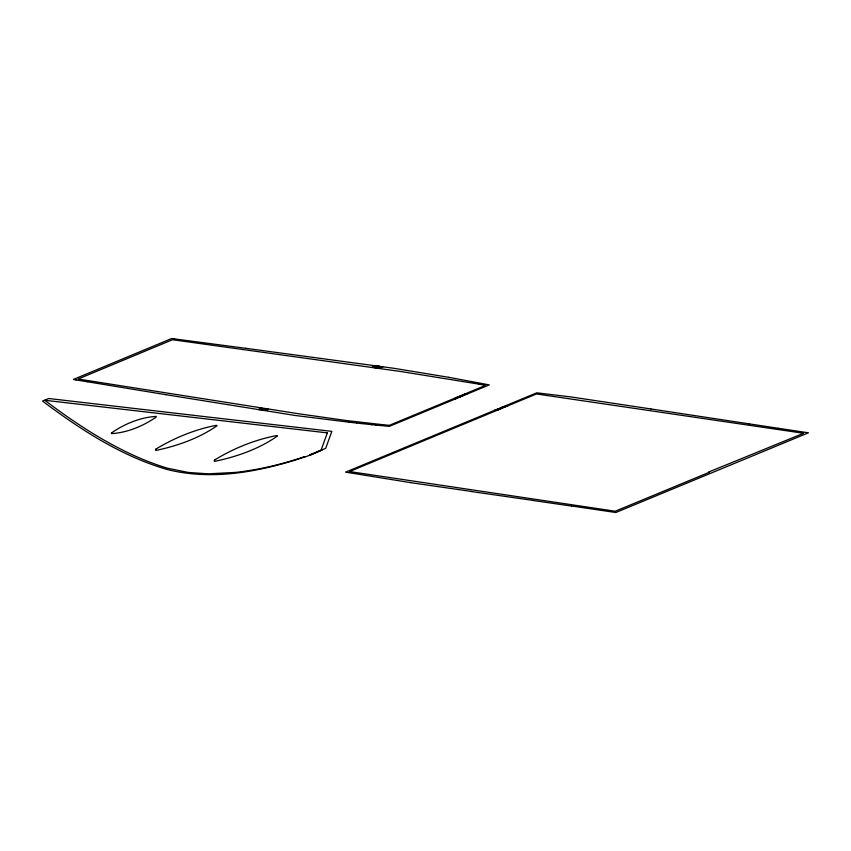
<?xml version="1.0" encoding="UTF-8"?>
<svg xmlns="http://www.w3.org/2000/svg" width="851" height="851" viewBox="0 0 851 851"><rect width="100%" height="100%" fill="white"/><g stroke="black" fill="none" stroke-linecap="round" stroke-linejoin="round"><path stroke-width="1.28" d="M378.78 368.217L382.344 367.058L381.301 367.121M310.658 454.402L310.913 454.306A29.03 5.436 -18.6 0 0 314.604 452.849L315.019 452.679A37.614 7.053 -18.6 0 0 320.008 450.498L321.157 449.956L327.358 432.872M259.778 408.82L260.693 408.459M379.365 367.93L381.301 367.664M298.701 458.593L297.318 459.04A46.667 8.744 -18.6 0 1 293.255 460.306L289.414 461.444A42.646 7.989 -18.6 0 1 286.191 462.37L282.096 463.487A39.561 7.414 -18.6 0 1 280.234 463.986L275.65 465.146A43.241 8.106 -18.6 0 1 273.596 465.646L270.054 466.486A53.73 10.063 -18.6 0 1 267.874 466.976L264.14 467.784A65.931 12.35 -18.6 0 1 261.842 468.263L258.747 468.869A80.675 15.116 -18.6 0 1 256.374 469.316L247.545 470.816A77.452 14.51 -18.6 0 1 245.109 471.177L242.663 471.528A68.176 12.776 -18.6 0 1 240.205 471.848L237.748 472.156A53.57 10.042 -18.6 0 1 235.301 472.422L209.038 473.784A97.131 18.201 -18.6 0 1 206.75 473.741L189.316 472.518A233.834 43.816 -18.6 0 1 187.273 472.241L167.849 468.273A269.373 50.475 -18.6 0 1 166.009 467.763C121.874 454.179 79.866 426.925 44.826 400.278L327.369 432.882M75.93 379.918L87.302 381.737M174.455 338.889L245.513 348.282M648.696 408.618L571.138 396.97L536.768 392.822L345.58 472.145L410.554 482.613M471.507 491.548L533.63 500.494M800.536 431.638L808.45 432.797L615.816 512.515L571.808 506.015M259.512 408.82L260.64 408.374M499.271 408.937L501.313 408.395L497.622 409.14L499.771 408.48L499.165 408.842M410.533 482.634L471.699 491.474M571.606 506.079L533.46 500.548M266.693 409.044L264.076 410.32L266.991 409.374M381.918 367.515L382.812 366.919L381.854 366.887M321.965 450.158L309.583 455.285M460.934 395.758L460.295 396.226L462.88 395.524L459.774 396.406L463.391 395.375L461.104 395.598M501.877 407.416L501.25 407.884L503.824 407.182L500.718 408.065L504.335 407.023L502.058 407.246M266.586 409.033L263.427 410.065M709.383 472.252L615.209 511.228L349.516 471.55L536.492 393.96L803.578 433.276L708.489 472.124M311.54 454.551L325.72 448.286L331.826 431.372L48.741 398.513L42.55 401.076C80.547 429.617 121.533 456.327 167.583 469.603C213.356 481.028 261.395 471.422 305.328 456.827M310.264 455.03L311.221 454.679M310.179 454.583L309.487 454.838M309.998 455.136L307.179 456.168M265.384 410.235L268.288 409.278L265.001 410.459L267.576 409.171L261.959 410.022L264.916 408.799M306.53 456.402L305.754 456.679M174.529 338.847L171.764 338.485L73.409 379.44L76.101 379.886M304.296 456.721L303.435 457.019M303.084 457.136L301.328 457.732M300.807 457.902L299.35 458.381M262.746 409.799L265.863 408.927M263.459 408.703C266.416 408.757 258.013 411.044 262.193 409.235L261.257 409.714L263.916 408.863L261.917 408.374L258.566 409.544L261.693 408.342M382.407 424.649L389.375 425.319L485.517 385.418L479.198 384.184M379.567 425.436L376.238 425.106M380.216 425.489L389.311 426.372L489.282 384.886L448.828 377.344M382.535 424.66L346.155 420.511L298.999 413.82L78.132 379.025L172.519 339.719L400.832 371.515L479.017 384.152M379.599 425.436L380.376 425.511M375.387 425.021L376.557 425.138M371.557 424.628L375.738 425.053M372.281 424.702L361.739 423.596M361.739 423.596L356.675 423.043M356.665 423.043L349.112 422.181M349.101 422.192L295.02 415.458L165.743 394.662M245.524 348.272L393.641 368.26L448.839 377.333M376.716 366.026L371.951 367.334L377.94 366.207L373.408 367.536M379.535 366.43C368.313 370.983 388.279 363.505 377.121 368.058M376.525 366.238L377.312 366.345M376.344 366.749L375.195 366.824L375.919 366.919M373.823 367.366L374.61 367.472M455.71 397.96L454.519 398.694L456.913 398.13M453.966 398.683L457.572 397.96L455.359 398.885M497.08 409.671L494.718 410.31L498.516 409.618L495.644 410.373M263.225 408.757L259.268 409.48M259.608 409.522L258.959 409.608M263.767 410.118L263.129 410.193M650.951 408.969L749.029 423.841M749.018 423.841L778.601 428.319M778.591 428.319L800.536 431.638M648.685 408.629L650.951 408.969M87.291 381.737L165.743 394.662M111.513 432.925L111.502 433.595C127.065 432.787 143.34 426.011 156.148 417.096L156.159 416.416C140.585 417.224 124.32 424 111.513 432.925M459.38 396.651L458.072 397.438L460.37 396.747L456.679 397.491L459.38 396.651M464.731 394.098L464.561 394.864L462.87 394.875L464.455 395.098L465.178 394.034L466.986 394.045L464.731 394.098M505.675 405.746L505.505 406.523L503.813 406.523L505.398 406.746L506.122 405.682L507.93 405.693L505.675 405.746M214.643 459.976L214.144 460.88L214.867 461.316C236.684 456.774 259.395 448.807 277.543 435.946L276.82 435.521C255.013 439.669 233.557 448.392 214.643 459.976M155.893 449.105L155.382 449.988L156.073 450.402C177.306 445.945 199.336 438.159 217.058 425.713L216.367 425.298C195.166 429.372 174.327 437.882 155.893 449.105M374.472 366.579L376.099 366.164L374.472 366.579M378.099 366.228L375.089 367.77L379.376 366.409L378.099 366.228M377.78 367.919L381.886 366.76L377.78 367.919"/></g></svg>
